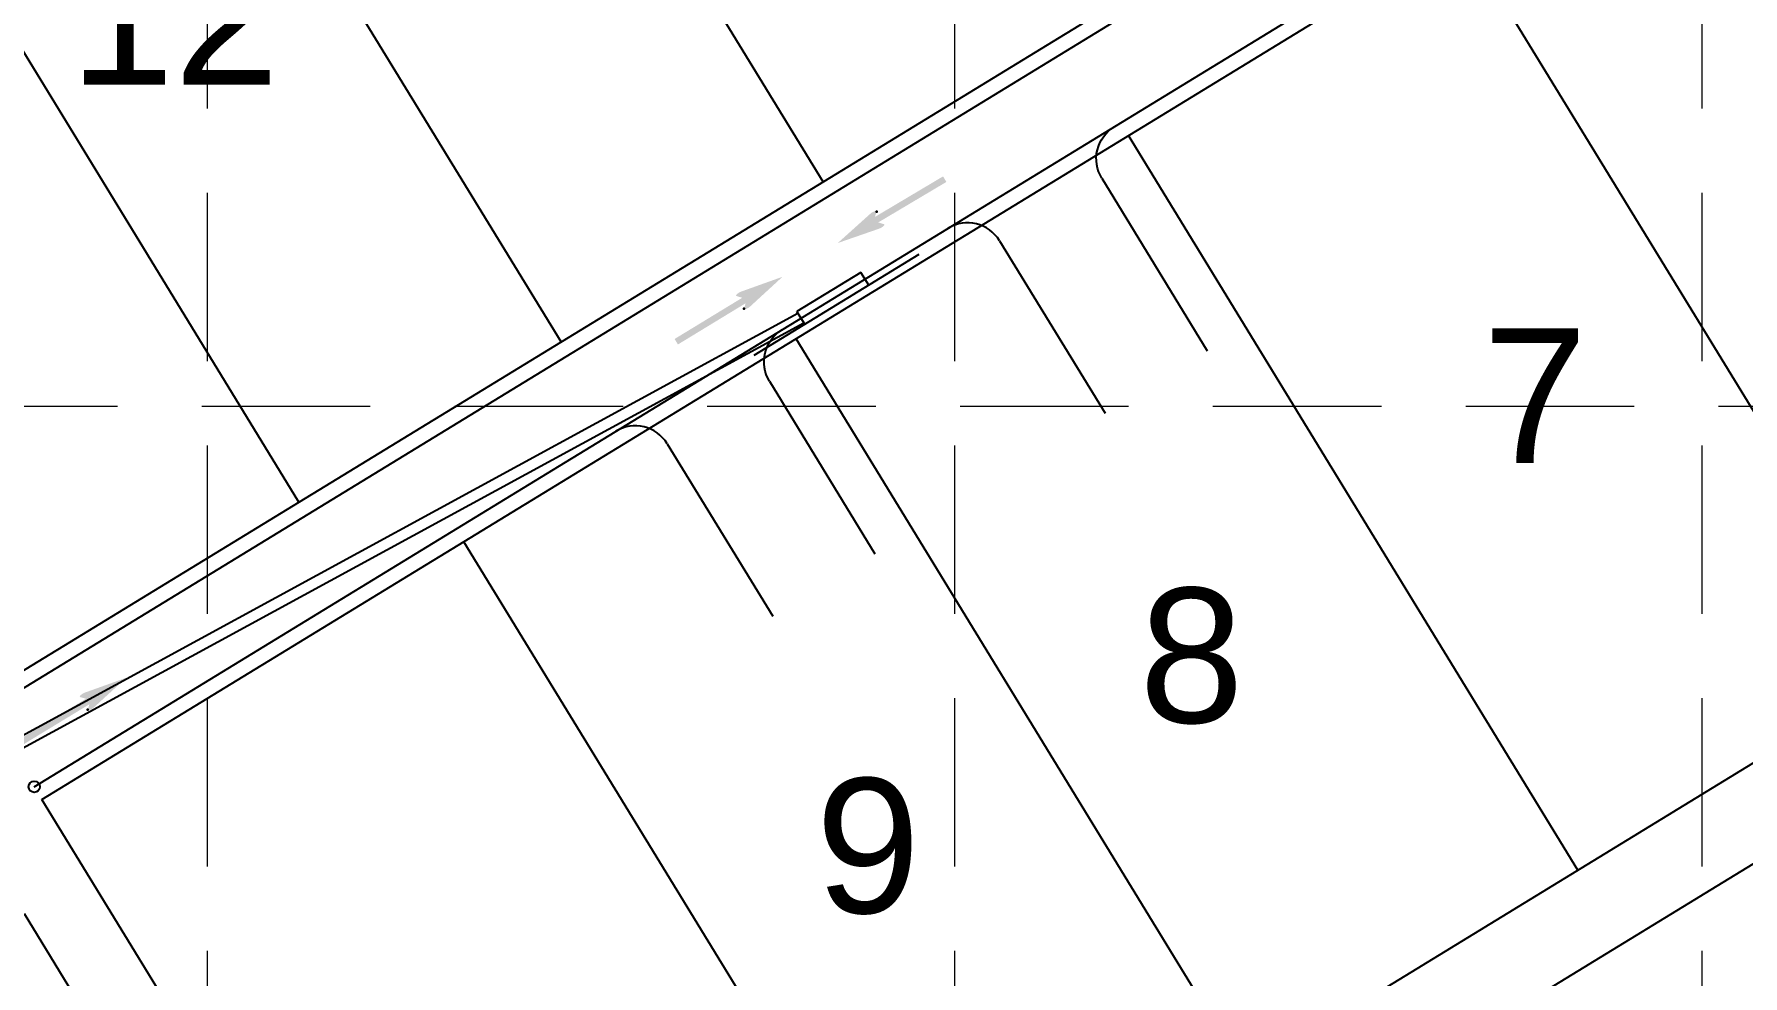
# Model space of a CAD drawing. Header units: inches. Extents: x -5337 to 1057, y 15227 to 19227.
# Drawn here: x -3060.8 to -2832.6, y 16452.4 to 16578.2 of the extents above; entities that cross this region are included whole.
import ezdxf
from ezdxf.enums import TextEntityAlignment as Align

# ---------------------------------------------------------------- set-up
doc = ezdxf.new("R2010")
doc.units = ezdxf.units.IN
doc.header["$LTSCALE"] = 150
doc.header["$MEASUREMENT"] = 0
doc.linetypes.add('HIDDEN', pattern=[0.375, 0.25, -0.125])
for name, color, linetype in [('1 LOT NUMBER', 7, 'Continuous'), ('grid', 7, 'HIDDEN'), ('LOTLINE', 7, 'Continuous'), ('PAVING', 7, 'Continuous'), ('ROW', 7, 'Continuous'), ('STORM', 7, 'Continuous'), ('STORM INLET', 7, 'Continuous')]:
    doc.layers.add(name, color=color, linetype=linetype)
doc.styles.get("Standard").update_dxf_attribs({"font": 'ARIAL.TTF', "height": 25})

msp = doc.modelspace()

# ---------------------------------------------------------------- hatches: boundary and pattern name
at = {"layer": 'PAVING', "linetype": 'Continuous', "lineweight": 30}
h = msp.add_hatch(color=256, dxfattribs=at)
edge = h.paths.add_edge_path()
edge.add_line((-2947.29, 16552.78), (-2948.07, 16553.02))
edge.add_line((-2948.07, 16553.02), (-2938.97, 16558.43))
edge.add_line((-2938.97, 16558.43), (-2939.42, 16559.17))
edge.add_line((-2939.42, 16559.17), (-2948.51, 16553.76))
edge.add_line((-2948.51, 16553.76), (-2948.3, 16554.46))
edge.add_line((-2948.3, 16554.46), (-2948.3, 16554.46))
edge.add_ellipse((-2948.79, 16554.23), major_axis=(0.481, 0.287), ratio=0.285714, start_angle=342.8173, end_angle=484.7269)
edge.add_line((-2949.13, 16554.18), (-2949.13, 16554.18))
edge.add_line((-2949.13, 16554.18), (-2953.47, 16550.27))
edge.add_line((-2953.47, 16550.27), (-2947.94, 16552.19))
edge.add_line((-2947.94, 16552.19), (-2947.95, 16552.19))
edge.add_ellipse((-2947.73, 16552.47), major_axis=(0.481, 0.287), ratio=0.285714, start_angle=234.1685, end_angle=374.4967)
edge.add_line((-2947.28, 16552.78), (-2947.29, 16552.78))
edge.add_line((-2947.29, 16552.78), (-2947.29, 16552.78))
h = msp.add_hatch(color=256, dxfattribs=at)
edge = h.paths.add_edge_path()
edge.add_line((-2967.01, 16543.19), (-2966.22, 16542.96))
edge.add_line((-2966.22, 16542.96), (-2975.26, 16537.45))
edge.add_line((-2975.26, 16537.45), (-2974.81, 16536.72))
edge.add_line((-2974.81, 16536.72), (-2965.78, 16542.22))
edge.add_line((-2965.78, 16542.22), (-2965.97, 16541.52))
edge.add_line((-2965.97, 16541.52), (-2965.97, 16541.52))
edge.add_ellipse((-2965.49, 16541.75), major_axis=(-0.478, -0.291), ratio=0.285714, start_angle=342.8173, end_angle=484.7269)
edge.add_line((-2965.15, 16541.81), (-2965.15, 16541.81))
edge.add_line((-2965.15, 16541.81), (-2960.85, 16545.76))
edge.add_line((-2960.85, 16545.76), (-2966.35, 16543.79))
edge.add_line((-2966.35, 16543.79), (-2966.35, 16543.79))
edge.add_ellipse((-2966.57, 16543.51), major_axis=(-0.478, -0.291), ratio=0.285714, start_angle=234.1685, end_angle=374.4967)
edge.add_line((-2967.01, 16543.19), (-2967.01, 16543.19))
edge.add_line((-2967.01, 16543.19), (-2967.01, 16543.19))
h = msp.add_hatch(color=256, dxfattribs=at)
edge = h.paths.add_edge_path()
edge.add_line((-3054.62, 16489.62), (-3053.84, 16489.39))
edge.add_line((-3053.84, 16489.39), (-3062.88, 16483.88))
edge.add_line((-3062.88, 16483.88), (-3062.43, 16483.15))
edge.add_line((-3062.43, 16483.15), (-3053.39, 16488.65))
edge.add_line((-3053.39, 16488.65), (-3053.59, 16487.95))
edge.add_line((-3053.59, 16487.95), (-3053.59, 16487.95))
edge.add_ellipse((-3053.11, 16488.18), major_axis=(-0.478, -0.291), ratio=0.285714, start_angle=342.8173, end_angle=484.7269)
edge.add_line((-3052.77, 16488.24), (-3052.77, 16488.24))
edge.add_line((-3052.77, 16488.24), (-3048.47, 16492.19))
edge.add_line((-3048.47, 16492.19), (-3053.97, 16490.22))
edge.add_line((-3053.97, 16490.22), (-3053.97, 16490.22))
edge.add_ellipse((-3054.18, 16489.94), major_axis=(-0.478, -0.291), ratio=0.285714, start_angle=234.1685, end_angle=374.4967)
edge.add_line((-3054.62, 16489.62), (-3054.62, 16489.62))
edge.add_line((-3054.62, 16489.62), (-3054.62, 16489.62))

# ---------------------------------------------------------------- linework, layer by layer
at = {"layer": 'grid', "color": 252, "linetype": 'HIDDEN', "lineweight": 0, "ltscale": 0.6}
for p, q in [((-3037.64, 19121.98), (-3037.64, 15630.29)), ((-2937.89, 19121.98), (-2937.89, 15630.29)), ((-2838.14, 19121.98), (-2838.14, 15630.29)), ((-5232.14, 16528.48), (952.36, 16528.48))]:
    msp.add_line(p, q, dxfattribs=at)
at = {"layer": 'LOTLINE'}
for p, q in [((-2955.44, 16558.44), (-3015.43, 16656.56)), ((-2990.42, 16537.06), (-3050.41, 16635.17)), ((-3025.4, 16515.67), (-3085.39, 16613.78)), ((-2810.32, 16493.63), (-2870.31, 16591.74)), ((-2854.68, 16466.5), (-2914.67, 16564.62)), ((-2918.22, 16558.93), (-2904.14, 16535.89)), ((-2931.88, 16550.58), (-2917.79, 16527.54)), ((-2899.05, 16439.38), (-2959.04, 16537.49)), ((-2962.59, 16531.8), (-2948.51, 16508.77)), ((-2976.24, 16523.46), (-2962.16, 16500.42)), ((-2943.41, 16412.25), (-3003.4, 16510.37))]:
    msp.add_line(p, q, dxfattribs=at)
at = {"layer": 'LOTLINE', "extrusion": (0, 0, -1)}
for centre in [(2913.96, 16561.53), (2958.32, 16534.41)]:
    msp.add_arc(centre, 5, 328.5578, 58.5581, dxfattribs=at)
at = {"layer": 'LOTLINE'}
for centre in [(-2936.14, 16547.97), (-2980.51, 16520.85)]:
    msp.add_arc(centre, 5, 31.4419, 121.4419, dxfattribs=at)
at = {"layer": 'PAVING'}
for p, q in [((-3067.01, 16487.88), (-2604.59, 16770.61)), ((-3060.75, 16477.64), (-2598.33, 16760.37)), ((-2539.84, 16645.52), (-2952.89, 16392.97)), ((-3062.11, 16460.69), (-3032.25, 16411.85))]:
    msp.add_line(p, q, dxfattribs=at)
msp.add_circle((-3060.75, 16477.64), 0.75, dxfattribs=at)
at = {"layer": 'PAVING', "linetype": 'Continuous', "lineweight": 30}
for p in [(-2948.3, 16554.46), (-2965.97, 16541.52), (-3053.59, 16487.95)]:
    msp.add_point(p, dxfattribs=at)
at = {"layer": 'ROW'}
for p, q in [((-3068.06, 16489.59), (-2605.64, 16772.31)), ((-3059.71, 16475.94), (-2597.29, 16758.66)), ((-2957.06, 16403.9), (-2537.3, 16660.55)), ((-3025.8, 16420.48), (-3059.71, 16475.94))]:
    msp.add_line(p, q, dxfattribs=at)
at = {"layer": 'STORM', "color": 5}
for p, q in [((-3100.45, 16463.73), (-2958.8, 16540.9)), ((-3101.15, 16461.65), (-2958, 16539.63))]:
    msp.add_line(p, q, dxfattribs=at)
at = {"layer": 'STORM INLET', "color": 5}
for p, q in [((-2964.63, 16535.29), (-2942.59, 16548.77)), ((-2950.4, 16546.33), (-2958.93, 16541.11)), ((-2949.33, 16544.63), (-2950.4, 16546.33)), ((-2957.87, 16539.42), (-2958.93, 16541.11))]:
    msp.add_line(p, q, dxfattribs=at)

# ---------------------------------------------------------------- texts
at = {"layer": '1 LOT NUMBER'}
for s, p in [('12', (-3056.03, 16580.43)), ('7', (-2867.37, 16529.89)), ('8', (-2913.24, 16495.19)), ('9', (-2956.44, 16469.77))]:
    msp.add_text(s, height=18, dxfattribs=at).set_placement(p, align=Align.MIDDLE_LEFT)

doc.saveas('drawing.dxf')
